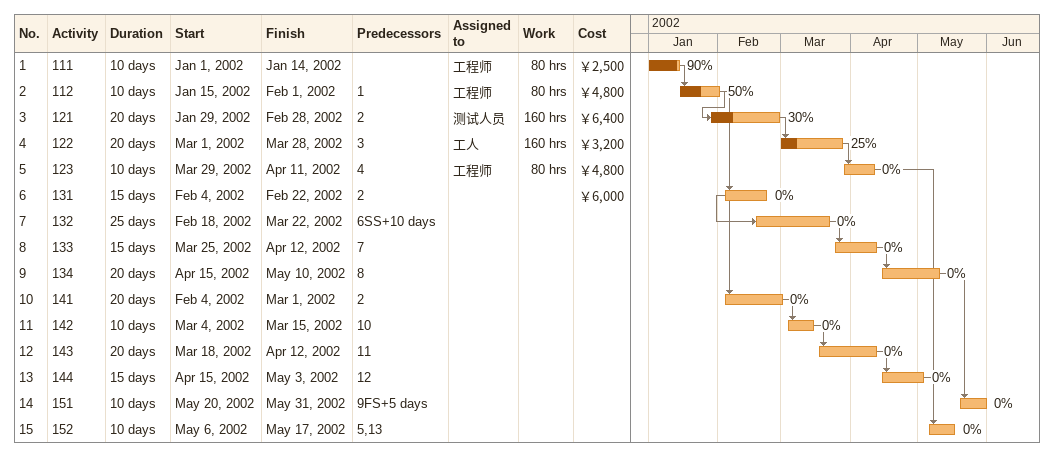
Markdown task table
| ID | Task | Duration | Start | Finish | Predecessors | Resources | % complete | Work (h) | Cost (￥) |
|---|---|---|---|---|---|---|---|---|---|
| 1 | 111 | 10d | 2002-01-01 | 2002-01-14 |  | 工程师 | 90 | 80 | 2500 |
| 2 | 112 | 10d | 2002-01-15 | 2002-02-01 | 1 | 工程师 | 50 | 80 | 4800 |
| 3 | 121 | 20d | 2002-01-29 | 2002-02-28 | 2 | 测试人员 | 30 | 160 | 6400 |
| 4 | 122 | 20d | 2002-03-01 | 2002-03-28 | 3 | 工人 | 25 | 160 | 3200 |
| 5 | 123 | 10d | 2002-03-29 | 2002-04-11 | 4 | 工程师 | 0 | 80 | 4800 |
| 6 | 131 | 15d | 2002-02-04 | 2002-02-22 | 2 |  | 0 |  | 6000 |
| 7 | 132 | 25d | 2002-02-18 | 2002-03-22 | 6SS+10d |  | 0 |  |  |
| 8 | 133 | 15d | 2002-03-25 | 2002-04-12 | 7 |  | 0 |  |  |
| 9 | 134 | 20d | 2002-04-15 | 2002-05-10 | 8 |  | 0 |  |  |
| 10 | 141 | 20d | 2002-02-04 | 2002-03-01 | 2 |  | 0 |  |  |
| 11 | 142 | 10d | 2002-03-04 | 2002-03-15 | 10 |  | 0 |  |  |
| 12 | 143 | 20d | 2002-03-18 | 2002-04-12 | 11 |  | 0 |  |  |
| 13 | 144 | 15d | 2002-04-15 | 2002-05-03 | 12 |  | 0 |  |  |
| 14 | 151 | 10d | 2002-05-20 | 2002-05-31 | 9FS+5d |  | 0 |  |  |
| 15 | 152 | 10d | 2002-05-06 | 2002-05-17 | 5, 13 |  | 0 |  |  |
